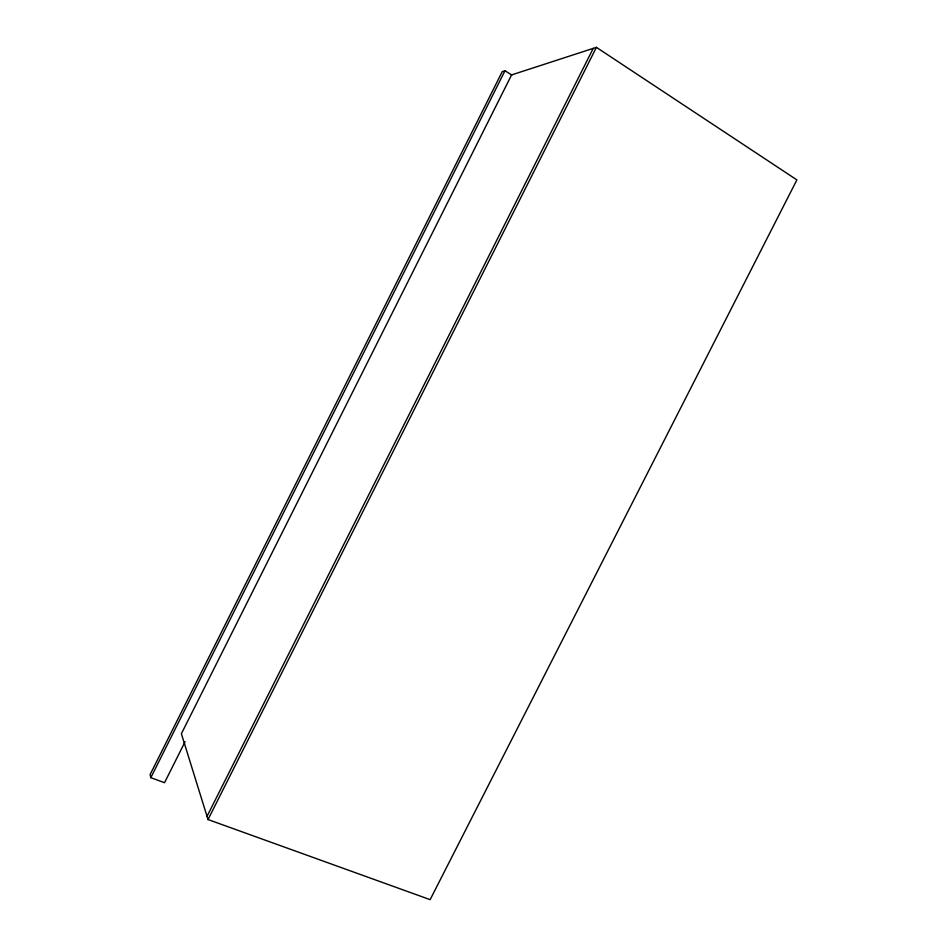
<?xml version="1.0" encoding="UTF-8"?>
<svg xmlns="http://www.w3.org/2000/svg" width="947" height="947" viewBox="0 0 947 947"><rect width="100%" height="100%" fill="white"/><g stroke="black" fill="none" stroke-linecap="round" stroke-linejoin="round"><path stroke-width="1.42" d="M185.056 741.761L164.529 782.707L150.822 777.676L504.988 70.741L511.83 75.085M207.038 816.326L593.224 48.38M208.032 819.546L596.409 47.35L796.889 179.894L430.139 899.65L208.032 819.546L181.386 733.736L511.581 74.92L596.409 47.35M504.988 70.741L502.206 71.688L150.111 774.563L150.822 777.676"/></g></svg>
